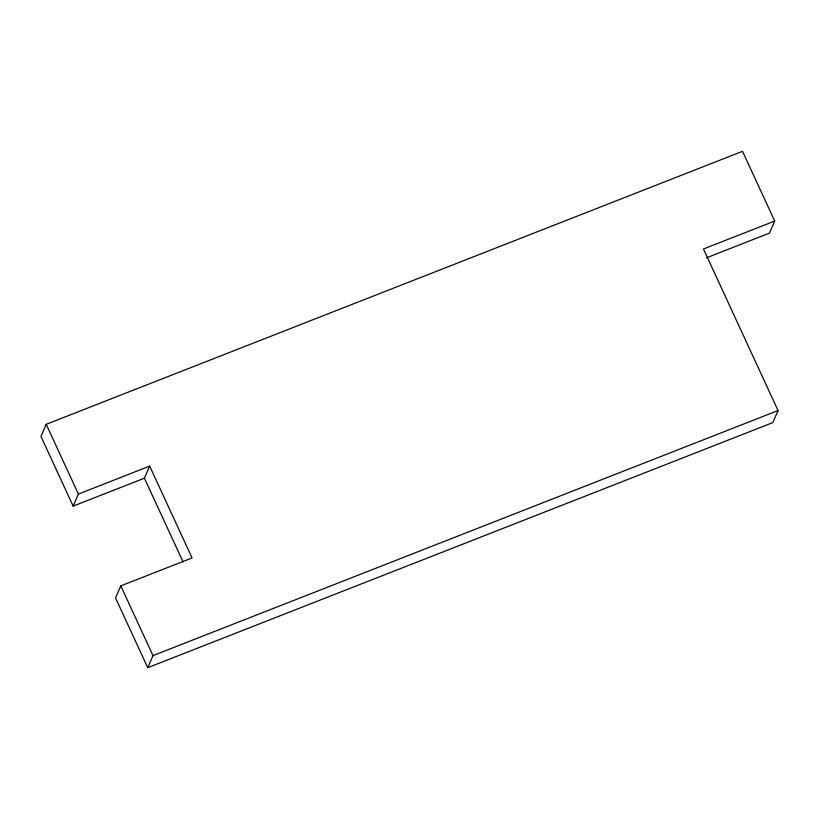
<?xml version="1.0" encoding="UTF-8"?>
<svg xmlns="http://www.w3.org/2000/svg" width="819" height="819" viewBox="0 0 819 819"><rect width="100%" height="100%" fill="white"/><g stroke="black" fill="none" stroke-linecap="round" stroke-linejoin="round"><path stroke-width="1.23" d="M46.202 424.324L40.95 436.404L73.147 506.122L144.41 478.183L149.662 466.103L192.066 557.934L120.802 585.882L115.551 597.952L147.748 667.68L772.798 422.614L778.05 410.544L703.449 248.986L774.713 221.048L742.516 151.32L46.202 424.324L78.399 494.052L73.147 506.122M147.748 667.68L152.999 655.609L778.05 410.544M774.713 221.048L769.461 233.118L706.51 257.801M78.399 494.052L149.662 466.103M144.41 478.183L183.108 561.977M120.802 585.882L152.999 655.609"/></g></svg>
